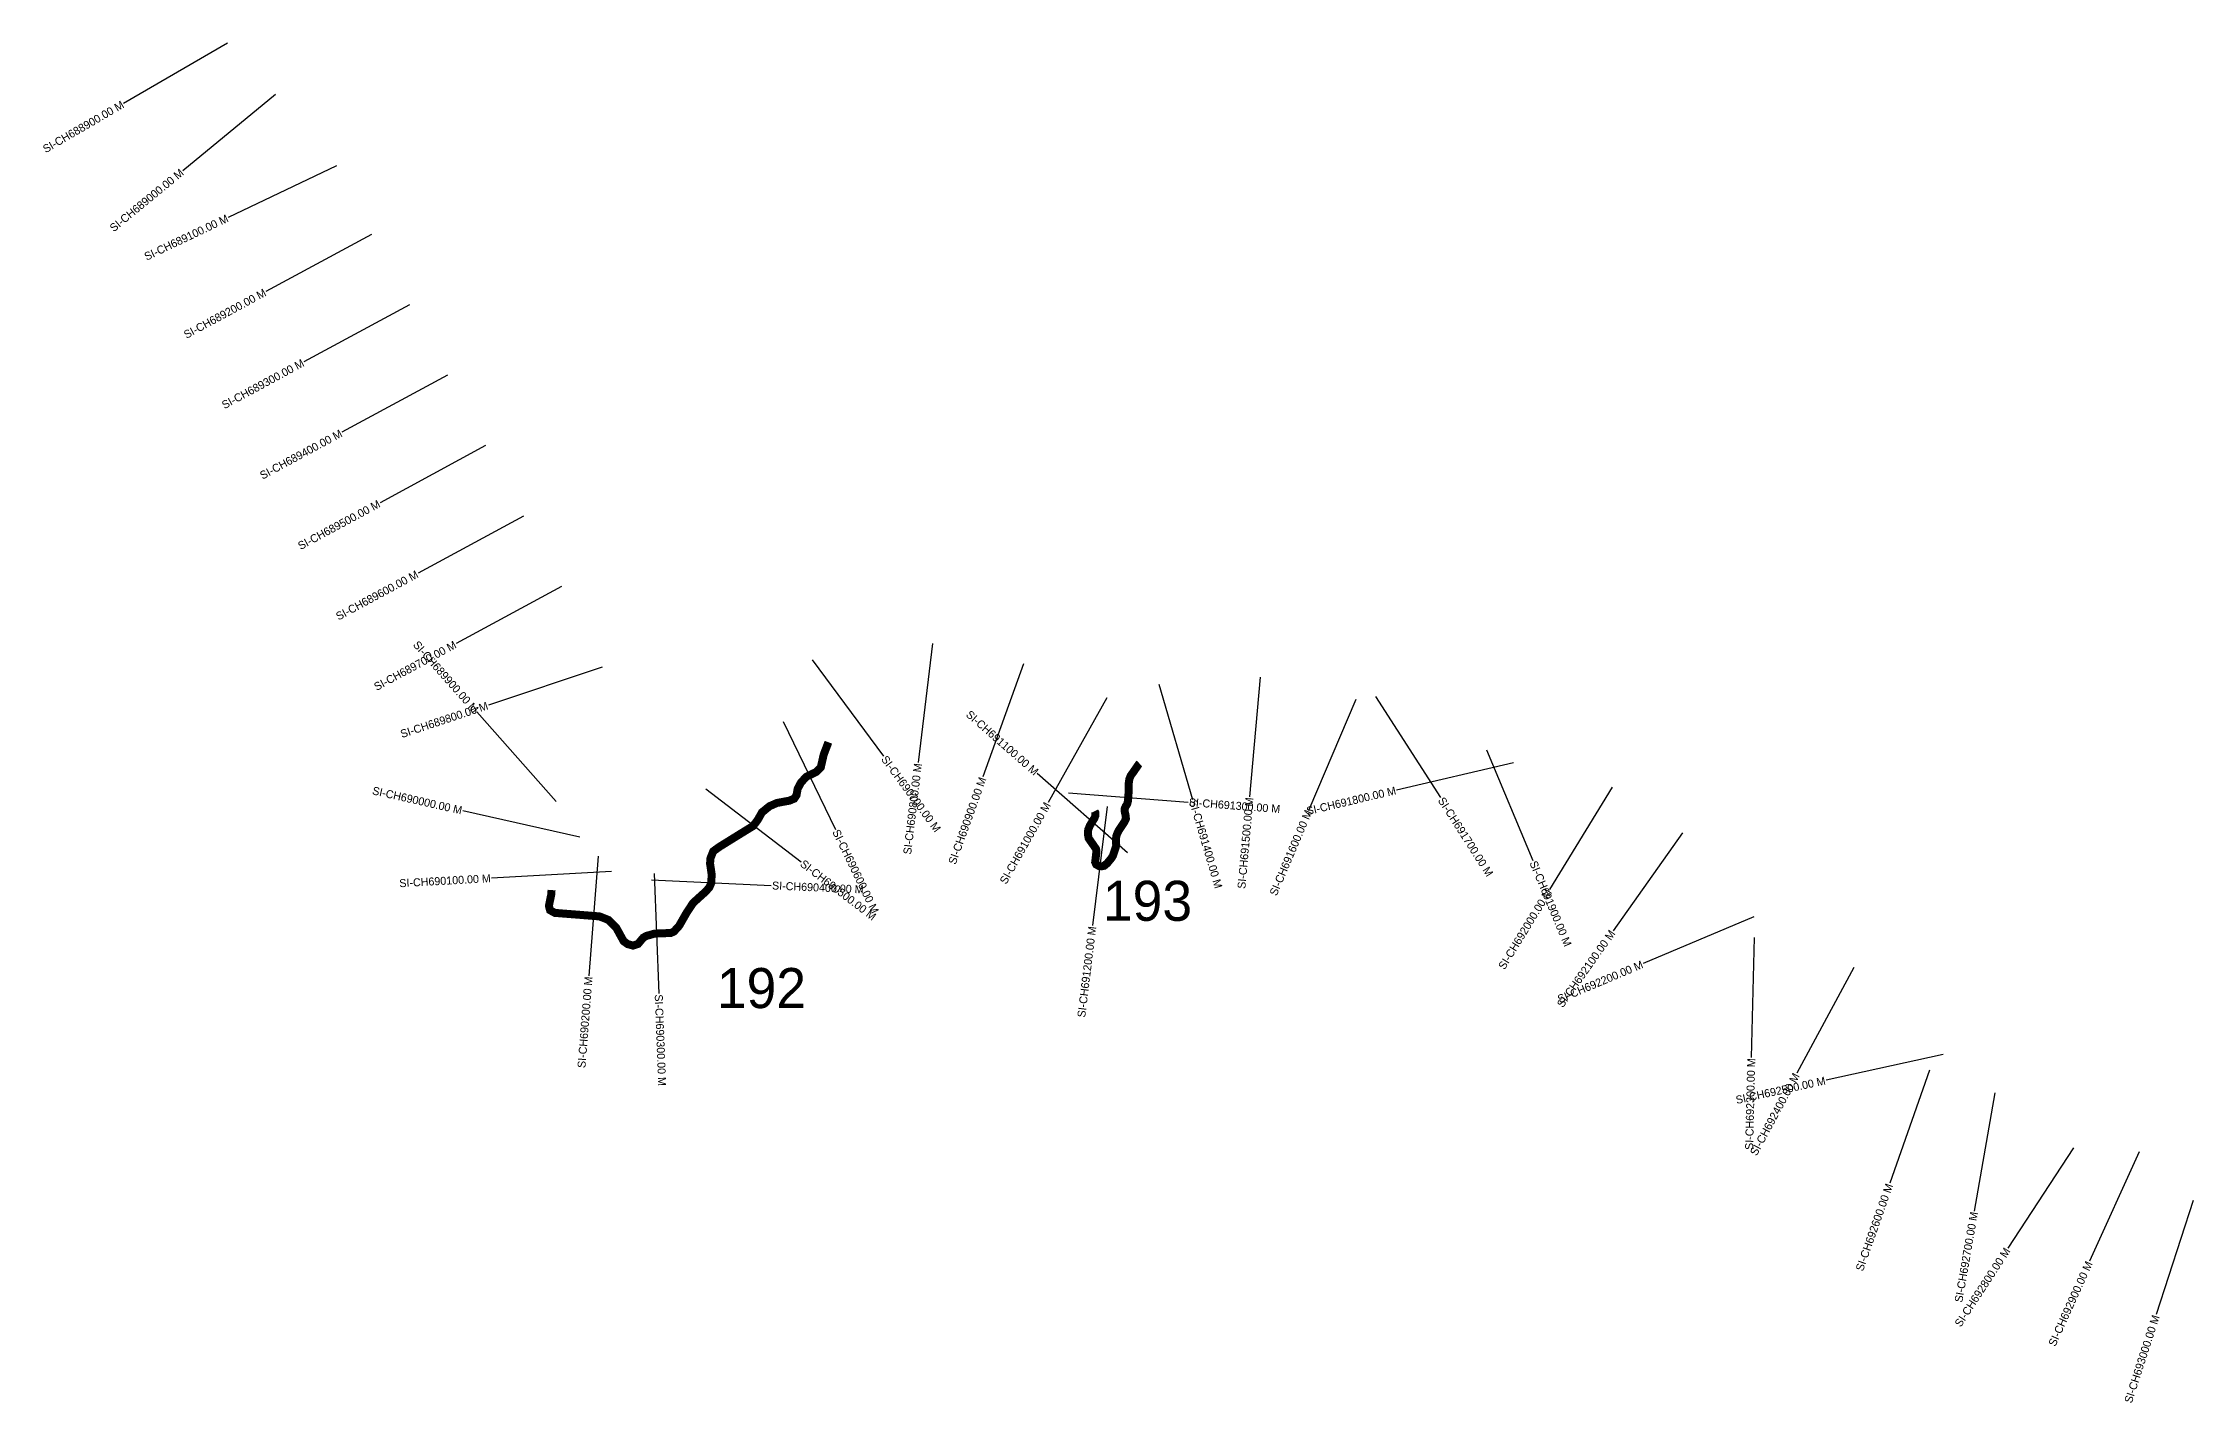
# Model space of a CAD drawing. Header units: metres. Extents: x 339539 to 346860, y 1761940 to 1765899.
# Drawn here: x 339963 to 342650, y 1761983 to 1763682 of the extents above; entities that cross this region are included whole.
import ezdxf
from ezdxf.enums import TextEntityAlignment as Align

# ---------------------------------------------------------------- set-up
doc = ezdxf.new("R2010")
doc.units = ezdxf.units.M
for name, color, linetype in [('CS', 134, 'Continuous'), ('CSMark', 6, 'Continuous'), ('UNPROTECTED', 10, 'Continuous')]:
    doc.layers.add(name, color=color, linetype=linetype)

msp = doc.modelspace()

# ---------------------------------------------------------------- linework, layer by layer
at = {"layer": 'CS'}
for p, q in [((340193.4, 1763681.8), (340063.7, 1763606.4)), ((340253.4, 1763617.5), (340137.5, 1763522.3)), ((340329.9, 1763528.5), (340194.5, 1763463.9)), ((340373.4, 1763442.7), (340241.5, 1763371.4)), ((340421, 1763354.7), (340289, 1763283.4)), ((340468.5, 1763266.8), (340336.5, 1763195.5)), ((340516, 1763178.8), (340384.1, 1763107.5)), ((340563.6, 1763090.8), (340431.6, 1763019.5)), ((340611.1, 1763002.8), (340479.1, 1762931.5)), ((341074.4, 1762931.7), (341056.6, 1762782.7)), ((340661.9, 1762902), (340519.6, 1762854.6)), ((340924.2, 1762911.3), (341013.2, 1762790.6)), ((341188.4, 1762906.1), (341137.7, 1762764.9)), ((341357.3, 1762880.7), (341399.7, 1762736.8)), ((341484.3, 1762889.6), (341470.9, 1762740.1)), ((340604.4, 1762734), (340504.9, 1762846.2)), ((341292.6, 1762863.7), (341219, 1762733)), ((341603.7, 1762861.8), (341545.1, 1762723.7)), ((341628.3, 1762865.3), (341709.4, 1762739.1)), ((340887.8, 1762834.3), (340953.2, 1762699.3)), ((341767, 1762798.8), (341824.7, 1762660.3)), ((341318.3, 1762670), (341205.6, 1762769)), ((341800.6, 1762782.6), (341654.6, 1762748.4)), ((340791.3, 1762749.8), (340910.5, 1762658.8)), ((341244.4, 1762744.8), (341394, 1762733.5)), ((341924, 1762752.1), (341845.6, 1762624.2)), ((340633.8, 1762689.6), (340487.5, 1762722.7)), ((341292.8, 1762727.9), (341274.5, 1762579.1)), ((342012.1, 1762695), (341925.2, 1762572.7)), ((340656.7, 1762666), (340644.9, 1762516.4)), ((340673.3, 1762646.8), (340523.5, 1762638.4)), ((340723.2, 1762636.1), (340873.1, 1762629.4)), ((340726.7, 1762644.1), (340732.4, 1762494.2)), ((342101, 1762589.9), (341962.8, 1762531.6)), ((342101.5, 1762564.3), (342097.9, 1762414.3)), ((342226, 1762526.7), (342154.9, 1762394.7)), ((342337.8, 1762418.2), (342191.3, 1762385.9)), ((342320.5, 1762398.7), (342270.9, 1762257.2)), ((342402.4, 1762370.1), (342376.6, 1762222.4)), ((342500.7, 1762301.6), (342418.7, 1762176.1)), ((342582.5, 1762296.5), (342520.8, 1762159.8)), ((342650, 1762235.8), (342604, 1762093.1))]:
    msp.add_line(p, q, dxfattribs=at)
at = {"layer": 'UNPROTECTED', "const_width": 10, "flags": 128}
for points in [[(340598.5, 1762623.5), (340598.1, 1762617.9), (340595.2, 1762603.8), (340596.6, 1762598.4), (340602.6, 1762595), (340618.9, 1762593.7), (340634.5, 1762592.5), (340648.2, 1762591.4), (340658.4, 1762590.6), (340669.6, 1762586.2), (340679.2, 1762576.7), (340684.7, 1762566.7), (340688.6, 1762559.6), (340693.6, 1762556), (340700.4, 1762554.1), (340706.6, 1762556.2), (340713.2, 1762564.1), (340717.3, 1762566.3), (340727.4, 1762569.1), (340739.7, 1762569.6), (340747.5, 1762569.9), (340751.5, 1762571.7), (340758, 1762578.9), (340767.5, 1762595.5), (340775.4, 1762607.4), (340783.3, 1762614.6), (340791, 1762621.5), (340795.7, 1762626.8), (340798.1, 1762632.4), (340798.6, 1762643), (340796.6, 1762656.6), (340797.1, 1762663.3), (340800.6, 1762672), (340808.4, 1762677.6), (340827.4, 1762689.4), (340850.3, 1762703.5), (340856, 1762710.9), (340861.5, 1762720.6), (340870.8, 1762728.2), (340880.1, 1762732.3), (340887.6, 1762733.7), (340895.7, 1762735.2), (340901.7, 1762737.7), (340904.6, 1762741.9), (340906.1, 1762750.1), (340910.3, 1762758), (340917.1, 1762765.2), (340929.2, 1762771), (340935, 1762776.9), (340938.6, 1762792.7), (340944.5, 1762808.2)], [(341277.3, 1762722.1), (341278.1, 1762720.4), (341278.2, 1762716.7), (341277.1, 1762713.5), (341271.4, 1762704.3), (341269.2, 1762699), (341268.8, 1762693.5), (341269.8, 1762688.1), (341276, 1762679.2), (341278.9, 1762675), (341279.5, 1762672.2), (341278.7, 1762665), (341277.9, 1762658.4), (341279.2, 1762655.5), (341282.5, 1762653.6), (341285.9, 1762653.2), (341289.1, 1762653.8), (341293, 1762657), (341298.3, 1762663.5), (341300, 1762666.3), (341302.5, 1762673.6), (341304.2, 1762679), (341303.9, 1762685.7), (341304.2, 1762690.2), (341304.9, 1762692.7), (341307, 1762697.4), (341311.5, 1762704.2), (341314.6, 1762708.8), (341316.3, 1762712.6), (341316.1, 1762716), (341314.9, 1762721.3), (341314.8, 1762725.1), (341316, 1762728), (341317.9, 1762731), (341318.9, 1762734.9), (341319.8, 1762746.8), (341319.7, 1762756.2), (341320.7, 1762762.4), (341322.3, 1762766.4), (341324.8, 1762769.8), (341332.4, 1762780.8), (341333.3, 1762781.6)]]:
    msp.add_lwpolyline(points, dxfattribs=at)

# ---------------------------------------------------------------- texts
at = {"char_height": 50, "attachment_point": 1}
for s, insert in [('\\pxt1;193', (341287.5, 1762635.1)), ('\\pxt1;192', (340805, 1762526.1))]:
    msp.add_mtext_dynamic_manual_height_columns(s, width=70.183, gutter_width=1, heights=[0], dxfattribs=dict(at, insert=insert))
at = {"layer": 'CSMark'}
for s, rotation, p in [('SI-CH688900.00 M', 30.1803, (340062.8, 1763605.9)), ('SI-CH689000.00 M', 39.3779, (340136.7, 1763521.7)), ('SI-CH689100.00 M', 25.4939, (340193.6, 1763463.5)), ('SI-CH689200.00 M', 28.3828, (340240.6, 1763370.9)), ('SI-CH689300.00 M', 28.3828, (340288.1, 1763283)), ('SI-CH689400.00 M', 28.3828, (340335.7, 1763195)), ('SI-CH689500.00 M', 28.3828, (340383.2, 1763107)), ('SI-CH689600.00 M', 28.3828, (340430.7, 1763019)), ('SI-CH689700.00 M', 28.3828, (340478.3, 1762931)), ('SI-CH689900.00 M', 311.535, (340504.3, 1762847)), ('SI-CH689800.00 M', 18.4453, (340518.6, 1762854.3)), ('SI-CH691100.00 M', 318.7117, (341204.8, 1762769.6)), ('SI-CH690800.00 M', 83.1743, (341056.5, 1762781.8)), ('SI-CH690900.00 M', 70.2521, (341137.4, 1762764)), ('SI-CH690000.00 M', 347.2721, (340486.5, 1762722.9)), ('SI-CH691000.00 M', 60.6238, (341218.5, 1762732.1)), ('SI-CH691500.00 M', 84.8857, (341470.8, 1762739.2)), ('SI-CH691800.00 M', 13.1855, (341653.6, 1762748.1)), ('SI-CH691600.00 M', 67.018, (341544.7, 1762722.8)), ('SI-CH690100.00 M', 3.2141, (340522.5, 1762638.4)), ('SI-CH692000.00 M', 58.4947, (341845.1, 1762623.4)), ('SI-CH691200.00 M', 82.9784, (341274.4, 1762578.1)), ('SI-CH692100.00 M', 54.5889, (341924.6, 1762571.9)), ('SI-CH692200.00 M', 22.8813, (341961.9, 1762531.2)), ('SI-CH690200.00 M', 85.4767, (340644.8, 1762515.4)), ('SI-CH692300.00 M', 88.6378, (342097.9, 1762413.3)), ('SI-CH692500.00 M', 12.4313, (342190.4, 1762385.7)), ('SI-CH692400.00 M', 61.6926, (342154.4, 1762393.8)), ('SI-CH692600.00 M', 70.6775, (342270.6, 1762256.2)), ('SI-CH692700.00 M', 80.0918, (342376.4, 1762221.4)), ('SI-CH692800.00 M', 56.8334, (342418.1, 1762175.2)), ('SI-CH692900.00 M', 65.7232, (342520.4, 1762158.9)), ('SI-CH693000.00 M', 72.1414, (342603.7, 1762092.1))]:
    msp.add_text(s, height=10, rotation=rotation, dxfattribs=at).set_placement(p, align=Align.MIDDLE_RIGHT)
for s, rotation, p in [('SI-CH690700.00 M', 306.4022, (341013.8, 1762789.8)), ('SI-CH691300.00 M', 355.664, (341395, 1762733.4)), ('SI-CH691400.00 M', 286.4317, (341400, 1762735.8)), ('SI-CH691700.00 M', 302.7229, (341709.9, 1762738.2)), ('SI-CH690600.00 M', 295.8345, (340953.6, 1762698.4)), ('SI-CH690500.00 M', 322.6285, (340911.3, 1762658.2)), ('SI-CH691900.00 M', 292.6057, (341825.1, 1762659.4)), ('SI-CH690400.00 M', 357.452, (340874.1, 1762629.3)), ('SI-CH690300.00 M', 272.1813, (340732.4, 1762493.2))]:
    msp.add_text(s, height=10, rotation=rotation, dxfattribs=at).set_placement(p, align=Align.MIDDLE_LEFT)

doc.saveas('drawing.dxf')
